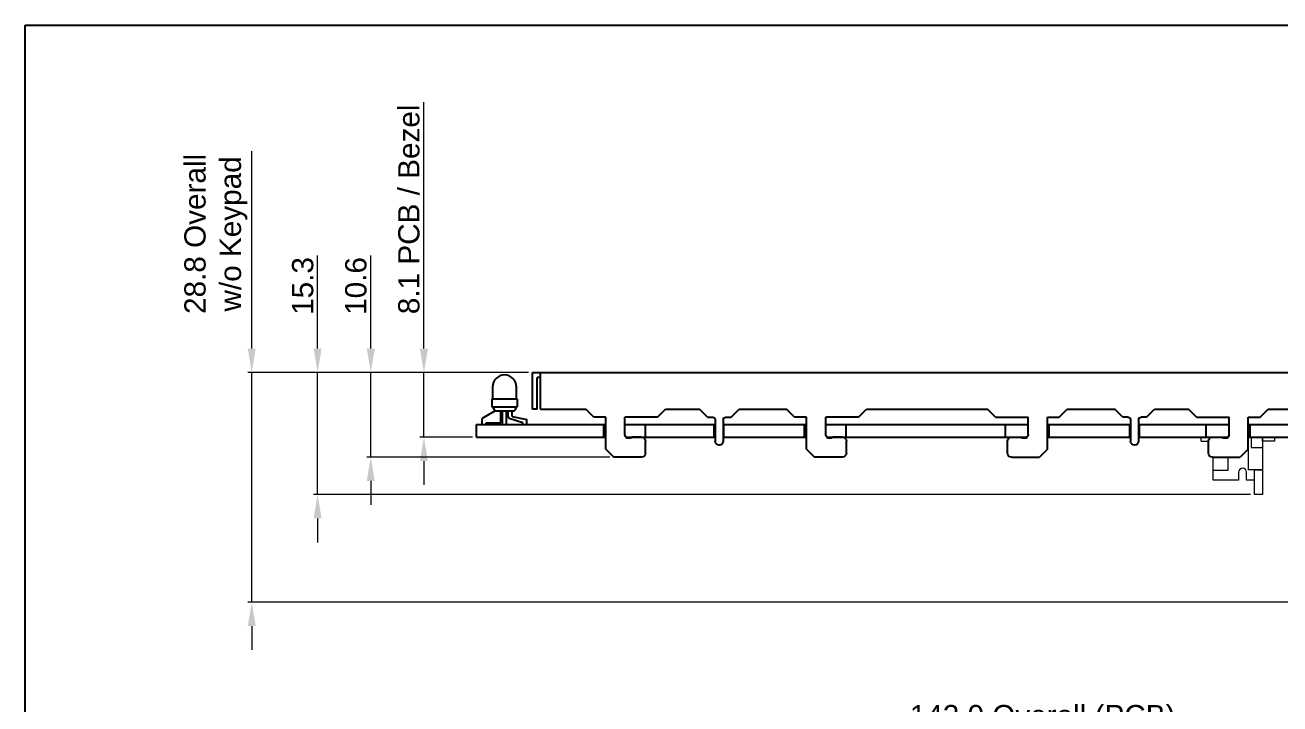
# Model space of a CAD drawing. Extents: x 365 to 1637, y -92 to 444.
# Drawn here: x 695.9 to 853.3, y 79.2 to 164.3 of the extents above; entities that cross this region are included whole.
import ezdxf

# ---------------------------------------------------------------- set-up
doc = ezdxf.new("R2010")
doc.units = 0
doc.layers.get('0').update_dxf_attribs({"linetype": 'CONTINUOUS'})
doc.layers.get('DEFPOINTS').update_dxf_attribs({"color": 252, "linetype": 'CONTINUOUS'})
doc.layers.add('-Dim_mm', color=5, linetype='CONTINUOUS', lineweight=13)
doc.layers.add('BEZEL', color=7, linetype='CONTINUOUS', lineweight=18)
for name, color, linetype in [('BZL', 7, 'CONTINUOUS'), ('LED', 7, 'CONTINUOUS'), ('PCB', 94, 'CONTINUOUS')]:
    doc.layers.add(name, color=color, linetype=linetype)
doc.layers.add('VIEWPORT', color=8, linetype='CONTINUOUS', plot=False)
doc.styles.add('STYLE1', font='arial.ttf')
doc.dimstyles.new('LO_mm', dxfattribs={"dimtxt": 2.6666, "dimasz": 3, "dimexe": 0.5, "dimexo": 0.5, "dimgap": 0.5, "dimtad": 1, "dimzin": 4, "dimdsep": 46, "dimtxsty": 'STYLE1', "dimcen": -2.5, "dimclrd": 256, "dimclre": 256, "dimclrt": 256, "dimadec": 0, "dimazin": 0, "dimtp": 0.5, "dimtm": 0.5, "dimtfac": 1, "dimtmove": 0, "dimatfit": 1, "dimfxl": 0, "dimtolj": 1, "dimtzin": 0, "dimlwd": -1, "dimlwe": -1, "dimarcsym": 0})

# ---------------------------------------------------------------- blocks, each defined once
blk = doc.blocks.new('A$C52C93853')
at = {"layer": 'BZL'}
for p, q in [((9.18, 9.6), (10.18, 10.6)), ((9.18, 9.6), (9.18, 5.6)), ((13.68, 10.6), (10.18, 10.6)), ((14.18, 10.1), (14.18, 8.6)), ((34.38, 9.6), (35.38, 10.6)), ((34.38, 9.6), (34.38, 5.6)), ((38.88, 10.6), (35.38, 10.6)), ((39.38, 10.1), (39.38, 8.6)), ((59.58, 10.1), (59.58, 8.6)), ((60.08, 10.6), (63.58, 10.6)), ((64.58, 9.6), (63.58, 10.6)), ((64.58, 9.6), (64.58, 5.6)), ((84.78, 10.1), (84.78, 8.6)), ((85.28, 10.6), (88.78, 10.6)), ((89.78, 9.6), (88.78, 10.6)), ((89.78, 9.6), (89.78, 5.6)), ((13.68, 8.1), (12.47, 8.1)), ((22.93, 5.9), (22.93, 8.6)), ((23.93, 5.9), (23.93, 8.6)), ((38.88, 8.1), (37.67, 8.1)), ((60.08, 8.1), (61.28, 8.1)), ((75.03, 5.9), (75.03, 8.6)), ((76.03, 5.9), (76.03, 8.6)), ((85.28, 8.1), (86.48, 8.1)), ((11.58, 7.75), (11.58, 5.6)), ((36.78, 7.75), (36.78, 5.6)), ((62.18, 7.75), (62.18, 5.6)), ((87.38, 7.75), (87.38, 5.6)), ((7.68, 5.6), (6.68, 4.6)), ((9.18, 5.6), (7.68, 5.6)), ((15.68, 5.6), (11.58, 5.6)), ((15.68, 5.6), (16.68, 4.6)), ((21.93, 5.6), (20.93, 4.6)), ((21.93, 5.6), (22.63, 5.6)), ((24.23, 5.6), (24.93, 5.6)), ((24.93, 5.6), (25.93, 4.6)), ((32.88, 5.6), (31.88, 4.6)), ((34.38, 5.6), (32.88, 5.6)), ((40.88, 5.6), (36.78, 5.6)), ((40.88, 5.6), (41.88, 4.6)), ((58.08, 5.6), (57.08, 4.6)), ((58.08, 5.6), (62.18, 5.6)), ((64.58, 5.6), (66.08, 5.6)), ((66.08, 5.6), (67.08, 4.6)), ((74.03, 5.6), (73.03, 4.6)), ((74.73, 5.6), (74.03, 5.6)), ((77.03, 5.6), (76.33, 5.6)), ((77.03, 5.6), (78.03, 4.6)), ((83.28, 5.6), (82.28, 4.6)), ((83.28, 5.6), (87.38, 5.6)), ((89.78, 5.6), (91.28, 5.6)), ((91.28, 5.6), (92.28, 4.6)), ((0, 4.6), (0, 0)), ((0.6, 4.6), (0, 4.6)), ((0.6, 4.6), (0.6, 0.6)), ((1, 4.6), (1, 0)), ((1, 4.6), (6.68, 4.6)), ((16.68, 4.6), (20.93, 4.6)), ((25.93, 4.6), (31.88, 4.6)), ((41.88, 4.6), (57.08, 4.6)), ((67.08, 4.6), (73.03, 4.6)), ((78.03, 4.6), (82.28, 4.6)), ((92.28, 4.6), (97.95, 4.6)), ((97.95, 4.6), (97.95, 0)), ((98.35, 4.6), (98.35, 0.6)), ((98.35, 4.6), (98.95, 4.6)), ((98.95, 4.6), (98.95, 0)), ((0, 0), (98.95, 0)), ((1, 0.6), (0.6, 0.6)), ((97.95, 0.6), (98.35, 0.6))]:
    blk.add_line(p, q, dxfattribs=at)
for centre, radius, start, end in [((13.68, 10.1), 0.5, 360, 90), ((38.88, 10.1), 0.5, 360, 90), ((60.08, 10.1), 0.5, 90, 180), ((85.28, 10.1), 0.5, 90, 180), ((12.08, 7.75), 0.5, 49.256, 180), ((12.47, 8.2), 0.1, 229.256, 270), ((13.68, 8.6), 0.5, 270, 360), ((23.43, 8.6), 0.5, 0, 180), ((37.28, 7.75), 0.5, 49.256, 180), ((37.67, 8.2), 0.1, 229.256, 270), ((38.88, 8.6), 0.5, 270, 360), ((60.08, 8.6), 0.5, 180, 270), ((61.28, 8.2), 0.1, 270, 310.744), ((61.68, 7.75), 0.5, 0, 130.744), ((75.53, 8.6), 0.5, 0, 180), ((85.28, 8.6), 0.5, 180, 270), ((86.48, 8.2), 0.1, 270, 310.744), ((86.88, 7.75), 0.5, 0, 130.744), ((22.63, 5.9), 0.3, 270, 0), ((24.23, 5.9), 0.3, 180, 270), ((74.73, 5.9), 0.3, 270, 0), ((76.33, 5.9), 0.3, 180, 270)]:
    blk.add_arc(centre, radius, start, end, dxfattribs=at)
blk = doc.blocks.new('*D82')
at = {"layer": '-Dim_mm', "transparency": 16777216}
for p, q in [((739.26, 123.74), (739.26, 135.44)), ((759.05, 120.74), (738.76, 120.74)), ((739.26, 110.14), (739.26, 120.74)), ((769.23, 110.14), (738.76, 110.14)), ((739.26, 107.14), (739.26, 104.14))]:
    blk.add_line(p, q, dxfattribs=at)
for points in [[(738.76, 123.74), (739.76, 123.74), (739.26, 120.74)], [(738.76, 107.14), (739.76, 107.14), (739.26, 110.14)]]:
    blk.add_solid(points, dxfattribs=at)
at = {"layer": 'DEFPOINTS', "color": 0, "transparency": 16777216}
for p in [(759.55, 120.74), (739.26, 110.14), (769.73, 110.14)]:
    blk.add_point(p, dxfattribs=at)
at = {"layer": '-Dim_mm', "transparency": 16777216, "insert": (737.4, 131.6), "char_height": 2.667, "attachment_point": 5, "rotation": 90, "style": 'STYLE1'}
blk.add_mtext('\\A1;10.6', dxfattribs=at)
blk = doc.blocks.new('*D83')
at = {"layer": '-Dim_mm', "transparency": 16777216}
for p, q in [((732.59, 123.74), (732.59, 135.44)), ((759.05, 120.74), (732.09, 120.74)), ((732.59, 105.44), (732.59, 120.74)), ((849.63, 105.44), (732.09, 105.44)), ((732.59, 102.44), (732.59, 99.44))]:
    blk.add_line(p, q, dxfattribs=at)
for points in [[(732.09, 123.74), (733.09, 123.74), (732.59, 120.74)], [(732.09, 102.44), (733.09, 102.44), (732.59, 105.44)]]:
    blk.add_solid(points, dxfattribs=at)
at = {"layer": 'DEFPOINTS', "color": 0, "transparency": 16777216}
for p in [(759.55, 120.74), (732.59, 105.44), (850.13, 105.44)]:
    blk.add_point(p, dxfattribs=at)
at = {"layer": '-Dim_mm', "transparency": 16777216, "insert": (730.73, 131.6), "char_height": 2.667, "attachment_point": 5, "rotation": 90, "style": 'STYLE1'}
blk.add_mtext('\\A1;15.3', dxfattribs=at)
blk = doc.blocks.new('*D110')
at = {"layer": '-Dim_mm', "transparency": 16777216}
for p, q in [((752.53, 42.23), (752.53, 75.56)), ((894.53, 42.23), (894.53, 75.56)), ((755.53, 75.06), (891.53, 75.06))]:
    blk.add_line(p, q, dxfattribs=at)
for points in [[(755.53, 75.56), (755.53, 74.56), (752.53, 75.06)], [(891.53, 75.56), (891.53, 74.56), (894.53, 75.06)]]:
    blk.add_solid(points, dxfattribs=at)
at = {"layer": 'DEFPOINTS', "color": 0, "transparency": 16777216}
for p in [(894.53, 75.06), (752.53, 41.73), (894.53, 41.73)]:
    blk.add_point(p, dxfattribs=at)
at = {"layer": '-Dim_mm', "transparency": 16777216, "insert": (823.53, 77.31), "char_height": 2.6666, "attachment_point": 5, "style": 'STYLE1'}
blk.add_mtext('\\A1;142.0 Overall (PCB)', dxfattribs=at)
blk = doc.blocks.new('*D121')
at = {"layer": '-Dim_mm', "transparency": 16777216}
for p, q in [((724.33, 123.74), (724.33, 148.49)), ((759.05, 120.74), (723.83, 120.74)), ((724.33, 91.95), (724.33, 120.74)), ((859.62, 91.95), (723.83, 91.95)), ((724.33, 88.95), (724.33, 85.95))]:
    blk.add_line(p, q, dxfattribs=at)
for points in [[(723.83, 123.74), (724.83, 123.74), (724.33, 120.74)], [(723.83, 88.95), (724.83, 88.95), (724.33, 91.95)]]:
    blk.add_solid(points, dxfattribs=at)
at = {"layer": 'DEFPOINTS', "color": 0, "transparency": 16777216}
for p in [(759.55, 120.74), (724.33, 91.95), (860.12, 91.95)]:
    blk.add_point(p, dxfattribs=at)
at = {"layer": '-Dim_mm', "transparency": 16777216, "insert": (719.83, 138.13), "char_height": 2.6666, "attachment_point": 5, "rotation": 90, "style": 'STYLE1'}
blk.add_mtext('\\A1;28.8 Overall\\Pw/o Keypad', dxfattribs=at)
blk = doc.blocks.new('*D100')
at = {"layer": '-Dim_mm', "transparency": 16777216}
for p, q in [((745.93, 123.74), (745.93, 154.66)), ((759.05, 120.74), (745.43, 120.74)), ((745.93, 112.64), (745.93, 120.74)), ((752.03, 112.64), (745.43, 112.64)), ((745.93, 109.64), (745.93, 106.64))]:
    blk.add_line(p, q, dxfattribs=at)
for points in [[(745.43, 123.74), (746.43, 123.74), (745.93, 120.74)], [(745.43, 109.64), (746.43, 109.64), (745.93, 112.64)]]:
    blk.add_solid(points, dxfattribs=at)
at = {"layer": 'DEFPOINTS', "color": 0, "transparency": 16777216}
for p in [(745.93, 120.74), (759.55, 120.74), (752.53, 112.64)]:
    blk.add_point(p, dxfattribs=at)
at = {"layer": '-Dim_mm', "transparency": 16777216, "insert": (744.05, 141.21), "char_height": 2.6666, "attachment_point": 5, "rotation": 90, "style": 'STYLE1'}
blk.add_mtext('\\A1;8.1 PCB / Bezel', dxfattribs=at)

msp = doc.modelspace()

# ---------------------------------------------------------------- linework, layer by layer
at = {"linetype": 'Continuous', "lineweight": 0}
for p, q in [((843.426, 112.636), (845.926, 112.636)), ((843.426, 112.136), (843.426, 112.636)), ((843.426, 112.136), (844.326, 112.136)), ((846.035, 112.636), (846.767, 112.636)), ((849.326, 112.636), (851.126, 112.636)), ((849.376, 108.536), (849.376, 112.636)), ((851.126, 112.636), (849.686, 112.636)), ((849.686, 112.636), (849.686, 111.336)), ((851.126, 112.636), (851.126, 105.436)), ((851.126, 112.636), (852.626, 112.636)), ((851.126, 112.136), (851.126, 112.636)), ((852.626, 112.136), (851.126, 112.136)), ((852.626, 112.636), (852.626, 112.136)), ((849.686, 111.336), (851.126, 111.336)), ((844.926, 107.236), (844.926, 110.136)), ((846.826, 108.486), (846.826, 110.136)), ((844.926, 108.486), (846.826, 108.486)), ((848.126, 107.236), (844.926, 107.236)), ((848.126, 108.236), (848.126, 107.236)), ((849.126, 107.236), (849.126, 108.236)), ((850.126, 107.236), (849.126, 107.236)), ((851.126, 108.536), (849.376, 108.536)), ((850.126, 105.436), (850.126, 108.536)), ((850.126, 108.536), (851.126, 108.536)), ((850.126, 105.436), (850.126, 107.236)), ((851.126, 105.436), (850.126, 105.436))]:
    msp.add_line(p, q, dxfattribs=at)
msp.add_arc((848.626, 108.236), 0.5, 0, 180, dxfattribs=at)
at = {"layer": 'LED'}
for p, q in [((754.539, 118.936), (754.539, 117.436)), ((757.539, 117.436), (757.539, 118.936)), ((754.439, 117.436), (757.639, 117.436)), ((754.439, 117.436), (754.439, 116.436)), ((757.639, 117.436), (757.639, 116.436)), ((754.867, 115.947), (753.249, 114.966)), ((753.249, 114.236), (753.249, 114.966)), ((754.439, 116.436), (757.639, 116.436)), ((754.539, 116.436), (754.808, 115.98)), ((754.933, 115.936), (757.145, 115.936)), ((755.589, 114.636), (755.589, 115.936)), ((755.789, 114.236), (755.789, 115.936)), ((756.289, 114.236), (756.289, 115.936)), ((756.489, 115.181), (756.489, 115.936)), ((758.329, 114.436), (756.627, 114.991)), ((756.989, 115.244), (756.989, 115.936)), ((756.989, 115.244), (758.829, 114.832)), ((757.539, 116.436), (757.27, 115.98)), ((753.749, 114.236), (753.749, 114.436)), ((753.749, 114.436), (755.389, 114.436)), ((758.329, 114.236), (758.329, 114.436)), ((758.829, 114.236), (758.829, 114.832))]:
    msp.add_line(p, q, dxfattribs=at)
for centre, radius, start, end in [((756.039, 118.936), 1.5, 0, 180), ((754.933, 116.136), 0.2, 231.30031, 270), ((756.689, 115.181), 0.2, 180, 251.93953), ((757.145, 116.136), 0.2, 270, 308.69969), ((755.389, 114.636), 0.2, 270, 0)]:
    msp.add_arc(centre, radius, start, end, dxfattribs=at)
at = {"layer": 'PCB'}
for p, q in [((752.526, 114.236), (768.726, 114.236)), ((752.526, 112.636), (752.526, 114.236)), ((768.476, 112.636), (768.476, 114.236)), ((771.126, 114.236), (782.455, 114.236)), ((773.709, 112.636), (773.709, 114.236)), ((782.355, 112.636), (782.355, 114.236)), ((783.455, 114.236), (793.926, 114.236)), ((783.555, 112.636), (783.555, 114.236)), ((793.676, 112.636), (793.676, 114.236)), ((796.326, 114.236), (821.726, 114.236)), ((798.909, 112.636), (798.909, 114.236)), ((818.876, 112.636), (818.876, 114.236)), ((824.126, 114.236), (834.576, 114.236)), ((824.376, 112.636), (824.376, 114.236)), ((834.476, 112.636), (834.476, 114.236)), ((835.576, 114.236), (846.926, 114.236)), ((835.676, 112.636), (835.676, 114.236)), ((844.076, 112.636), (844.076, 114.236)), ((849.326, 114.236), (894.526, 114.236)), ((849.576, 112.636), (849.576, 114.236)), ((752.526, 112.636), (768.726, 112.636)), ((771.274, 112.636), (782.455, 112.636)), ((783.455, 112.636), (793.926, 112.636)), ((796.474, 112.636), (821.579, 112.636)), ((824.126, 112.636), (834.576, 112.636)), ((835.576, 112.636), (846.779, 112.636)), ((849.326, 112.636), (894.526, 112.636))]:
    msp.add_line(p, q, dxfattribs=at)
at = {"layer": 'VIEWPORT'}
msp.add_lwpolyline([(695.897, 164.321), (976.216, 164.321), (976.216, -55.375), (695.897, -55.375)], close=True, dxfattribs=at)

# ---------------------------------------------------------------- block references
at = {"layer": 'BEZEL', "xscale": -1, "rotation": 180}
msp.add_blockref('A$C52C93853', (759.551, 120.736), dxfattribs=at)

# ---------------------------------------------------------------- dimensions: what is measured, and where the dimension line sits
at = {"layer": '-Dim_mm'}
for base, p1, p2, text, picture, middle in [((745.926, 120.736), (752.526, 112.636), (759.551, 120.736), '<> PCB / Bezel', '*D100', (745.926, 141.213)), ((724.327, 91.946), (759.551, 120.736), (860.122, 91.946), '<> Overall\\Pw/o Keypad', '*D121', (724.327, 138.128))]:
    dim = msp.add_linear_dim(base=base, p1=p1, p2=p2, angle=90, text=text, dimstyle='LO_mm', override={"dimdec": 1}, dxfattribs=at)
    dim.commit()
    dim.dimension.update_dxf_attribs({"geometry": picture, "text_midpoint": middle, "dimtype": 160})
for base, p2, picture, middle in [((732.593, 105.436), (850.126, 105.436), '*D83', (732.593, 131.605)), ((739.26, 110.136), (769.726, 110.136), '*D82', (739.26, 131.605))]:
    dim = msp.add_linear_dim(base=base, p1=(759.551, 120.736), p2=p2, angle=90, dimstyle='LO_mm', override={"dimdec": 1}, dxfattribs=at)
    dim.commit()
    dim.dimension.update_dxf_attribs({"geometry": picture, "text_midpoint": middle, "dimtype": 160})
dim = msp.add_linear_dim(base=(894.526, 75.065), p1=(752.526, 41.732), p2=(894.526, 41.732), text='<> Overall (PCB)', dimstyle='LO_mm', override={"dimdec": 1}, dxfattribs=at)
dim.commit()
dim.dimension.update_dxf_attribs({"geometry": '*D110', "text_midpoint": (823.526, 77.314)})

doc.saveas('drawing.dxf')
